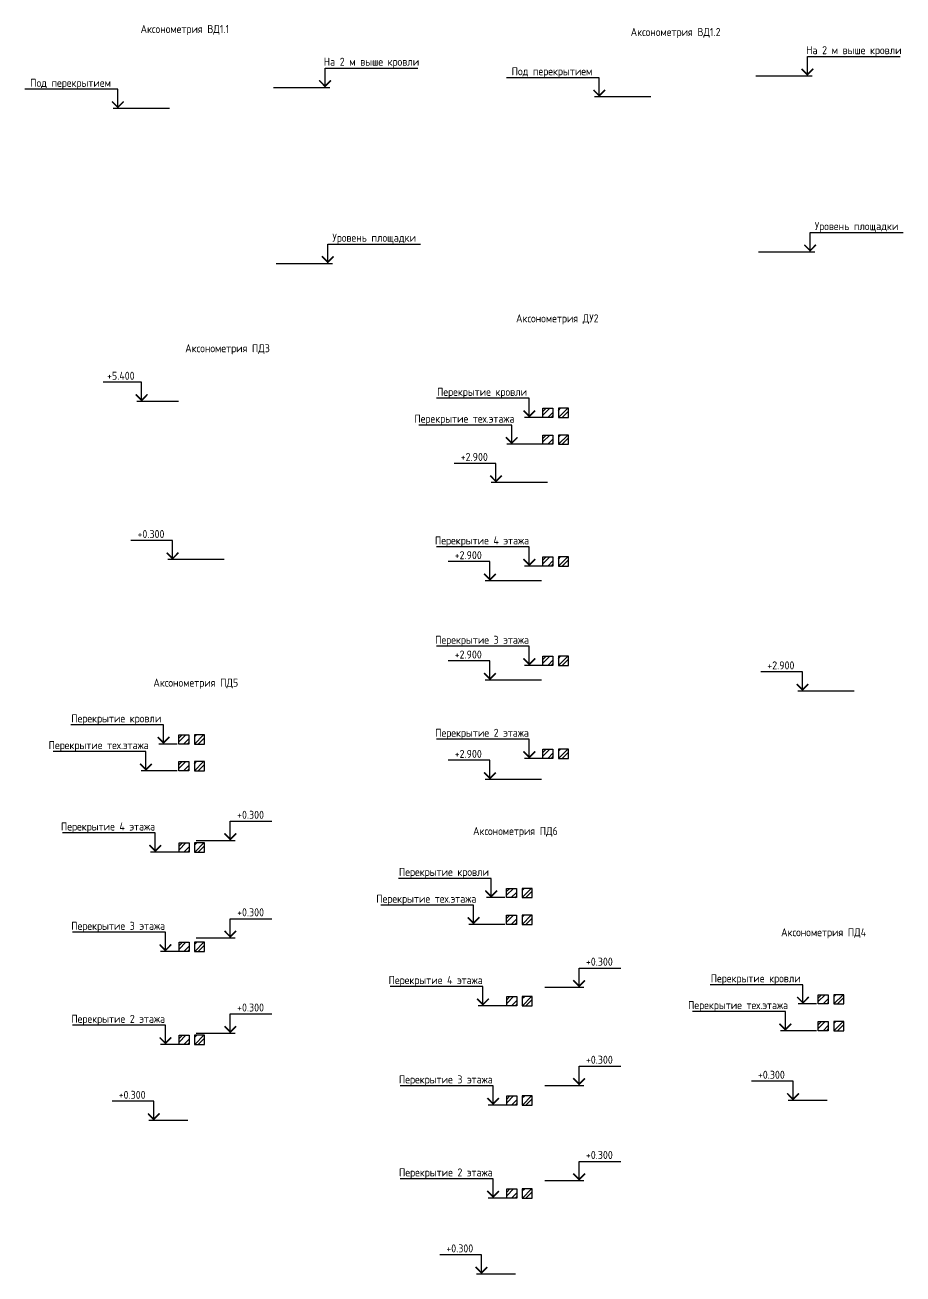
# Model space of a CAD drawing. Header units: millimetres. Extents: x -129048 to 476301, y -5853 to 215316.
# Drawn here: x -129048 to -101627, y 176312 to 215316 of the extents above; entities that cross this region are included whole.
import ezdxf
from ezdxf.enums import TextEntityAlignment as Align

# ---------------------------------------------------------------- set-up
doc = ezdxf.new("R2010")
doc.units = ezdxf.units.MM
doc.styles.add('PIK', font='isocpeur.ttf', dxfattribs={"width": 0.9, "height": 250})
doc.styles.add('TRAJECTORY_TEXT_STYLE', font='simplex.shx', dxfattribs={"width": 0.65})

# ---------------------------------------------------------------- blocks, each defined once
blk = doc.blocks.new('*U3176')
at = {"color": 0, "linetype": 'ByBlock', "lineweight": -2}
for p, q in [((0, 6), (29, 6)), ((-16.14, 0), (0, 0))]:
    blk.add_line(p, q, dxfattribs=at)
at = {"color": 0, "linetype": 'ByBlock', "lineweight": -2, "ltscale": 100}
blk.add_line((-1.5, 0), (1.5, 0), dxfattribs=at)
blk.add_lwpolyline([(0, 0), (0, 6)], dxfattribs=at)
at = {"color": 0, "linetype": 'ByBlock', "lineweight": -2, "ltscale": 100, "const_width": 0.5}
blk.add_lwpolyline([(1.82, 2.18), (0, 0.35), (-1.82, 2.18)], dxfattribs=at)
at = {"linetype": 'ByBlock', "lineweight": -2, "ltscale": 100, "style": 'TRAJECTORY_TEXT_STYLE', "width": 0.65}
blk.add_attdef('Отм.', text='', height=3.5, dxfattribs=at).set_placement((14.5, 6), align=Align.BOTTOM_CENTER)
at = {"color": 0, "linetype": 'ByBlock', "lineweight": -2, "ltscale": 100, "style": 'TRAJECTORY_TEXT_STYLE', "width": 0.65}
blk.add_attdef('Прим.', text='', height=3.5, dxfattribs=at).set_placement((17.57, 4.8), align=Align.TOP_CENTER)
blk = doc.blocks.new('*U3179')
at = {"color": 0, "linetype": 'ByBlock', "lineweight": -2}
for p, q in [((0, 6), (13, 6)), ((-16.14, 0), (0, 0))]:
    blk.add_line(p, q, dxfattribs=at)
at = {"color": 0, "linetype": 'ByBlock', "lineweight": -2, "ltscale": 100}
blk.add_line((-1.5, 0), (1.5, 0), dxfattribs=at)
blk.add_lwpolyline([(0, 0), (0, 6)], dxfattribs=at)
at = {"color": 0, "linetype": 'ByBlock', "lineweight": -2, "ltscale": 100, "const_width": 0.5}
blk.add_lwpolyline([(1.82, 2.18), (0, 0.35), (-1.82, 2.18)], dxfattribs=at)
at = {"linetype": 'ByBlock', "lineweight": -2, "ltscale": 100, "style": 'TRAJECTORY_TEXT_STYLE', "width": 0.65}
blk.add_attdef('Отм.', text='', height=3.5, dxfattribs=at).set_placement((6.5, 6), align=Align.BOTTOM_CENTER)
at = {"color": 0, "linetype": 'ByBlock', "lineweight": -2, "ltscale": 100, "style": 'TRAJECTORY_TEXT_STYLE', "width": 0.65}
blk.add_attdef('Прим.', text='', height=3.5, dxfattribs=at).set_placement((9.57, 4.8), align=Align.TOP_CENTER)
blk = doc.blocks.new('*U3180')
at = {"color": 0, "linetype": 'ByBlock', "lineweight": -2}
for p, q in [((0, 6), (29, 6)), ((-4.24, 0), (0, 0))]:
    blk.add_line(p, q, dxfattribs=at)
at = {"color": 0, "linetype": 'ByBlock', "lineweight": -2, "ltscale": 100}
blk.add_line((-1.5, 0), (1.5, 0), dxfattribs=at)
blk.add_lwpolyline([(0, 0), (0, 6)], dxfattribs=at)
at = {"color": 0, "linetype": 'ByBlock', "lineweight": -2, "ltscale": 100, "const_width": 0.5}
blk.add_lwpolyline([(1.82, 2.18), (0, 0.35), (-1.82, 2.18)], dxfattribs=at)
at = {"linetype": 'ByBlock', "lineweight": -2, "ltscale": 100, "style": 'TRAJECTORY_TEXT_STYLE', "width": 0.65}
blk.add_attdef('Отм.', text='', height=3.5, dxfattribs=at).set_placement((14.5, 6), align=Align.BOTTOM_CENTER)
at = {"color": 0, "linetype": 'ByBlock', "lineweight": -2, "ltscale": 100, "style": 'TRAJECTORY_TEXT_STYLE', "width": 0.65}
blk.add_attdef('Прим.', text='', height=3.5, dxfattribs=at).set_placement((17.57, 4.8), align=Align.TOP_CENTER)
blk = doc.blocks.new('*U3193')
at = {"color": 0, "linetype": 'ByBlock', "lineweight": -2}
for p, q in [((0, 6), (12, 6)), ((-11.48, 0), (0, 0))]:
    blk.add_line(p, q, dxfattribs=at)
at = {"color": 0, "linetype": 'ByBlock', "lineweight": -2, "ltscale": 100}
blk.add_line((-1.5, 0), (1.5, 0), dxfattribs=at)
blk.add_lwpolyline([(0, 0), (0, 6)], dxfattribs=at)
at = {"color": 0, "linetype": 'ByBlock', "lineweight": -2, "ltscale": 100, "const_width": 0.5}
blk.add_lwpolyline([(1.82, 2.18), (0, 0.35), (-1.82, 2.18)], dxfattribs=at)
at = {"linetype": 'ByBlock', "lineweight": -2, "ltscale": 100, "style": 'TRAJECTORY_TEXT_STYLE', "width": 0.65}
blk.add_attdef('Отм.', text='', height=3.5, dxfattribs=at).set_placement((6, 6), align=Align.BOTTOM_CENTER)
at = {"color": 0, "linetype": 'ByBlock', "lineweight": -2, "ltscale": 100, "style": 'TRAJECTORY_TEXT_STYLE', "width": 0.65}
blk.add_attdef('Прим.', text='', height=3.5, dxfattribs=at).set_placement((9.07, 4.8), align=Align.TOP_CENTER)
blk = doc.blocks.new('*U3181')
at = {"color": 0, "linetype": 'ByBlock', "lineweight": -2}
for p, q in [((0, 6), (29, 6)), ((-9.75, 0), (0, 0))]:
    blk.add_line(p, q, dxfattribs=at)
at = {"color": 0, "linetype": 'ByBlock', "lineweight": -2, "ltscale": 100}
blk.add_line((-1.5, 0), (1.5, 0), dxfattribs=at)
blk.add_lwpolyline([(0, 0), (0, 6)], dxfattribs=at)
at = {"color": 0, "linetype": 'ByBlock', "lineweight": -2, "ltscale": 100, "const_width": 0.5}
blk.add_lwpolyline([(1.82, 2.18), (0, 0.35), (-1.82, 2.18)], dxfattribs=at)
at = {"linetype": 'ByBlock', "lineweight": -2, "ltscale": 100, "style": 'TRAJECTORY_TEXT_STYLE', "width": 0.65}
blk.add_attdef('Отм.', text='', height=3.5, dxfattribs=at).set_placement((14.5, 6), align=Align.BOTTOM_CENTER)
at = {"color": 0, "linetype": 'ByBlock', "lineweight": -2, "ltscale": 100, "style": 'TRAJECTORY_TEXT_STYLE', "width": 0.65}
blk.add_attdef('Прим.', text='', height=3.5, dxfattribs=at).set_placement((17.57, 4.8), align=Align.TOP_CENTER)
blk = doc.blocks.new('*U3192')
at = {"color": 0, "linetype": 'ByBlock', "lineweight": -2}
for p, q in [((0, 6), (29, 6)), ((-7.41, 0), (0, 0))]:
    blk.add_line(p, q, dxfattribs=at)
at = {"color": 0, "linetype": 'ByBlock', "lineweight": -2, "ltscale": 100}
blk.add_line((-1.5, 0), (1.5, 0), dxfattribs=at)
blk.add_lwpolyline([(0, 0), (0, 6)], dxfattribs=at)
at = {"color": 0, "linetype": 'ByBlock', "lineweight": -2, "ltscale": 100, "const_width": 0.5}
blk.add_lwpolyline([(1.82, 2.18), (0, 0.35), (-1.82, 2.18)], dxfattribs=at)
at = {"linetype": 'ByBlock', "lineweight": -2, "ltscale": 100, "style": 'TRAJECTORY_TEXT_STYLE', "width": 0.65}
blk.add_attdef('Отм.', text='', height=3.5, dxfattribs=at).set_placement((14.5, 6), align=Align.BOTTOM_CENTER)
at = {"color": 0, "linetype": 'ByBlock', "lineweight": -2, "ltscale": 100, "style": 'TRAJECTORY_TEXT_STYLE', "width": 0.65}
blk.add_attdef('Прим.', text='', height=3.5, dxfattribs=at).set_placement((17.57, 4.8), align=Align.TOP_CENTER)
blk = doc.blocks.new('*U3191')
at = {"color": 0, "linetype": 'ByBlock', "lineweight": -2}
for p, q in [((0, 6), (13, 6)), ((-10.66, 0), (0, 0))]:
    blk.add_line(p, q, dxfattribs=at)
at = {"color": 0, "linetype": 'ByBlock', "lineweight": -2, "ltscale": 100}
blk.add_line((-1.5, 0), (1.5, 0), dxfattribs=at)
blk.add_lwpolyline([(0, 0), (0, 6)], dxfattribs=at)
at = {"color": 0, "linetype": 'ByBlock', "lineweight": -2, "ltscale": 100, "const_width": 0.5}
blk.add_lwpolyline([(1.82, 2.18), (0, 0.35), (-1.82, 2.18)], dxfattribs=at)
at = {"linetype": 'ByBlock', "lineweight": -2, "ltscale": 100, "style": 'TRAJECTORY_TEXT_STYLE', "width": 0.65}
blk.add_attdef('Отм.', text='', height=3.5, dxfattribs=at).set_placement((6.5, 6), align=Align.BOTTOM_CENTER)
at = {"color": 0, "linetype": 'ByBlock', "lineweight": -2, "ltscale": 100, "style": 'TRAJECTORY_TEXT_STYLE', "width": 0.65}
blk.add_attdef('Прим.', text='', height=3.5, dxfattribs=at).set_placement((9.57, 4.8), align=Align.TOP_CENTER)

msp = doc.modelspace()

# ---------------------------------------------------------------- hatches: boundary and pattern name
h = msp.add_hatch()
h.set_pattern_fill('ANSI32', color=256, scale=25)
h.set_pattern_definition([(45, (-88272.84, 199220), (-168.3798, 168.3798), []), (45, (-88160.6, 199220), (-168.3798, 168.3798), [])])
h.paths.add_polyline_path([(-112560.74234, 203347.13932), (-112873.54777, 203347.13932), (-112873.54777, 203059.16636), (-112560.74234, 203059.16636)])
h.paths.add_polyline_path([(-112387.45186, 203347.13932), (-112387.45186, 203059.16636), (-112074.64643, 203059.16636), (-112074.64643, 203347.13932)])
h = msp.add_hatch()
h.set_pattern_fill('ANSI32', color=256, scale=25)
h.set_pattern_definition([(45, (-88272.84, 198383.85), (-168.3798, 168.3798), []), (45, (-88160.6, 198383.85), (-168.3798, 168.3798), [])])
h.paths.add_polyline_path([(-112560.74234, 202510.98341), (-112873.54777, 202510.98341), (-112873.54777, 202223.01045), (-112560.74234, 202223.01045)])
h.paths.add_polyline_path([(-112387.45186, 202510.98341), (-112387.45186, 202223.01045), (-112074.64643, 202223.01045), (-112074.64643, 202510.98341)])
h = msp.add_hatch()
h.set_pattern_fill('ANSI32', color=256, scale=25)
h.set_pattern_definition([(45, (-88272.84, 194579.41), (-168.3798, 168.3798), []), (45, (-88160.6, 194579.41), (-168.3798, 168.3798), [])])
h.paths.add_polyline_path([(-112560.74234, 198706.54277), (-112873.54777, 198706.54277), (-112873.54777, 198418.56981), (-112560.74234, 198418.56981)])
h.paths.add_polyline_path([(-112387.45186, 198706.54277), (-112387.45186, 198418.56981), (-112074.64643, 198418.56981), (-112074.64643, 198706.54277)])
h = msp.add_hatch()
h.set_pattern_fill('ANSI32', color=256, scale=25)
h.set_pattern_definition([(45, (-88272.84, 191477.25), (-168.3798, 168.3798), []), (45, (-88160.6, 191477.25), (-168.3798, 168.3798), [])])
h.paths.add_polyline_path([(-112560.74234, 195604.38462), (-112873.54777, 195604.38462), (-112873.54777, 195316.41167), (-112560.74234, 195316.41167)])
h.paths.add_polyline_path([(-112387.45186, 195604.38462), (-112387.45186, 195316.41167), (-112074.64643, 195316.41167), (-112074.64643, 195604.38462)])
h = msp.add_hatch()
h.set_pattern_fill('ANSI32', color=256, scale=25)
h.set_pattern_definition([(45, (-99643.4, 189024.08), (-168.3798, 168.3798), []), (45, (-99531.15, 189024.08), (-168.3798, 168.3798), [])])
h.paths.add_polyline_path([(-123931.30062, 193151.2057), (-124244.10605, 193151.2057), (-124244.10605, 192863.23274), (-123931.30062, 192863.23274)])
h.paths.add_polyline_path([(-123758.01014, 193151.2057), (-123758.01014, 192863.23274), (-123445.20471, 192863.23274), (-123445.20471, 193151.2057)])
h = msp.add_hatch()
h.set_pattern_fill('ANSI32', color=256, scale=25)
h.set_pattern_definition([(45, (-88272.84, 188573.99), (-168.3798, 168.3798), []), (45, (-88160.6, 188573.99), (-168.3798, 168.3798), [])])
h.paths.add_polyline_path([(-112560.74234, 192701.1166), (-112873.54777, 192701.1166), (-112873.54777, 192413.14365), (-112560.74234, 192413.14365)])
h.paths.add_polyline_path([(-112387.45186, 192701.1166), (-112387.45186, 192413.14365), (-112074.64643, 192413.14365), (-112074.64643, 192701.1166)])
h = msp.add_hatch()
h.set_pattern_fill('ANSI32', color=256, scale=25)
h.set_pattern_definition([(45, (-99643.4, 188187.92), (-168.3798, 168.3798), []), (45, (-99531.15, 188187.92), (-168.3798, 168.3798), [])])
h.paths.add_polyline_path([(-123931.30062, 192315.04978), (-124244.10605, 192315.04978), (-124244.10605, 192027.07683), (-123931.30062, 192027.07683)])
h.paths.add_polyline_path([(-123758.01014, 192315.04978), (-123758.01014, 192027.07683), (-123445.20471, 192027.07683), (-123445.20471, 192315.04978)])
h = msp.add_hatch()
h.set_pattern_fill('ANSI32', color=256, scale=25)
h.set_pattern_definition([(45, (-99635.74, 185647.34), (-168.3798, 168.3798), []), (45, (-99523.49, 185647.34), (-168.3798, 168.3798), [])])
h.paths.add_polyline_path([(-123923.63957, 189774.46652), (-124236.445, 189774.46652), (-124236.445, 189486.49356), (-123923.63957, 189486.49356)])
h.paths.add_polyline_path([(-123750.34909, 189774.46652), (-123750.34909, 189486.49356), (-123437.54366, 189486.49356), (-123437.54366, 189774.46652)])
h = msp.add_hatch()
h.set_pattern_fill('ANSI32', color=256, scale=25)
h.set_pattern_definition([(45, (-89411.37, 184228.9), (-168.3798, 168.3798), []), (45, (-89299.12, 184228.9), (-168.3798, 168.3798), [])])
h.paths.add_polyline_path([(-113699.27058, 188356.02994), (-114012.076, 188356.02994), (-114012.076, 188068.05699), (-113699.27058, 188068.05699)])
h.paths.add_polyline_path([(-113525.98009, 188356.02994), (-113525.98009, 188068.05699), (-113213.17467, 188068.05699), (-113213.17467, 188356.02994)])
h = msp.add_hatch()
h.set_pattern_fill('ANSI32', color=256, scale=25)
h.set_pattern_definition([(45, (-89411.37, 183392.74), (-168.3798, 168.3798), []), (45, (-89299.12, 183392.74), (-168.3798, 168.3798), [])])
h.paths.add_polyline_path([(-113699.27058, 187519.87403), (-114012.076, 187519.87403), (-114012.076, 187231.90107), (-113699.27058, 187231.90107)])
h.paths.add_polyline_path([(-113525.98009, 187519.87403), (-113525.98009, 187231.90107), (-113213.17467, 187231.90107), (-113213.17467, 187519.87403)])
h = msp.add_hatch()
h.set_pattern_fill('ANSI32', color=256, scale=25)
h.set_pattern_definition([(45, (-99635.74, 182545.18), (-168.3798, 168.3798), []), (45, (-99523.49, 182545.18), (-168.3798, 168.3798), [])])
h.paths.add_polyline_path([(-123923.63957, 186672.30837), (-124236.445, 186672.30837), (-124236.445, 186384.33541), (-123923.63957, 186384.33541)])
h.paths.add_polyline_path([(-123750.34909, 186672.30837), (-123750.34909, 186384.33541), (-123437.54366, 186384.33541), (-123437.54366, 186672.30837)])
h = msp.add_hatch()
h.set_pattern_fill('ANSI32', color=256, scale=25)
h.set_pattern_definition([(45, (-89403.7, 180852.16), (-168.3798, 168.3798), []), (45, (-89291.46, 180852.16), (-168.3798, 168.3798), [])])
h.paths.add_polyline_path([(-113691.60953, 184979.29076), (-114004.41495, 184979.29076), (-114004.41495, 184691.31781), (-113691.60953, 184691.31781)])
h.paths.add_polyline_path([(-113518.31905, 184979.29076), (-113518.31905, 184691.31781), (-113205.51362, 184691.31781), (-113205.51362, 184979.29076)])
h = msp.add_hatch()
h.set_pattern_fill('ANSI32', color=256, scale=25)
h.set_pattern_definition([(45, (-79674.82, 180906.57), (-168.3798, 168.3798), []), (45, (-79562.57, 180906.57), (-168.3798, 168.3798), [])])
h.paths.add_polyline_path([(-103962.72155, 185033.69801), (-104275.52697, 185033.69801), (-104275.52697, 184745.72505), (-103962.72155, 184745.72505)])
h.paths.add_polyline_path([(-103789.43107, 185033.69801), (-103789.43107, 184745.72505), (-103476.62564, 184745.72505), (-103476.62564, 185033.69801)])
h = msp.add_hatch()
h.set_pattern_fill('ANSI32', color=256, scale=25)
h.set_pattern_definition([(45, (-79674.82, 180070.41), (-168.3798, 168.3798), []), (45, (-79562.57, 180070.41), (-168.3798, 168.3798), [])])
h.paths.add_polyline_path([(-103962.72155, 184197.54209), (-104275.52697, 184197.54209), (-104275.52697, 183909.56914), (-103962.72155, 183909.56914)])
h.paths.add_polyline_path([(-103789.43107, 184197.54209), (-103789.43107, 183909.56914), (-103476.62564, 183909.56914), (-103476.62564, 184197.54209)])
h = msp.add_hatch()
h.set_pattern_fill('ANSI32', color=256, scale=25)
h.set_pattern_definition([(45, (-99635.74, 179641.9), (-168.3798, 168.3798), []), (45, (-99523.49, 179641.9), (-168.3798, 168.3798), [])])
h.paths.add_polyline_path([(-123923.63957, 183769.04035), (-124236.445, 183769.04035), (-124236.445, 183481.06739), (-123923.63957, 183481.06739)])
h.paths.add_polyline_path([(-123750.34909, 183769.04035), (-123750.34909, 183481.06739), (-123437.54366, 183481.06739), (-123437.54366, 183769.04035)])
h = msp.add_hatch()
h.set_pattern_fill('ANSI32', color=256, scale=25)
h.set_pattern_definition([(45, (-89403.7, 177750), (-168.3798, 168.3798), []), (45, (-89291.46, 177750), (-168.3798, 168.3798), [])])
h.paths.add_polyline_path([(-113691.60953, 181877.13261), (-114004.41495, 181877.13261), (-114004.41495, 181589.15966), (-113691.60953, 181589.15966)])
h.paths.add_polyline_path([(-113518.31905, 181877.13261), (-113518.31905, 181589.15966), (-113205.51362, 181589.15966), (-113205.51362, 181877.13261)])
h = msp.add_hatch()
h.set_pattern_fill('ANSI32', color=256, scale=25)
h.set_pattern_definition([(45, (-89403.7, 174846.73), (-168.3798, 168.3798), []), (45, (-89291.46, 174846.73), (-168.3798, 168.3798), [])])
h.paths.add_polyline_path([(-113691.60953, 178973.86459), (-114004.41495, 178973.86459), (-114004.41495, 178685.89164), (-113691.60953, 178685.89164)])
h.paths.add_polyline_path([(-113518.31905, 178973.86459), (-113518.31905, 178685.89164), (-113205.51362, 178685.89164), (-113205.51362, 178973.86459)])

# ---------------------------------------------------------------- linework, layer by layer
for points in [[(-112560.74234, 203059.16636), (-112873.54777, 203059.16636), (-112873.54777, 203347.13932), (-112560.74234, 203347.13932)], [(-112387.45186, 203059.16636), (-112074.64643, 203059.16636), (-112074.64643, 203347.13932), (-112387.45186, 203347.13932)], [(-112560.74234, 202223.01045), (-112873.54777, 202223.01045), (-112873.54777, 202510.98341), (-112560.74234, 202510.98341)], [(-112387.45186, 202223.01045), (-112074.64643, 202223.01045), (-112074.64643, 202510.98341), (-112387.45186, 202510.98341)], [(-112560.74234, 198418.56981), (-112873.54777, 198418.56981), (-112873.54777, 198706.54277), (-112560.74234, 198706.54277)], [(-112387.45186, 198418.56981), (-112074.64643, 198418.56981), (-112074.64643, 198706.54277), (-112387.45186, 198706.54277)], [(-112560.74234, 195316.41167), (-112873.54777, 195316.41167), (-112873.54777, 195604.38462), (-112560.74234, 195604.38462)], [(-112387.45186, 195316.41167), (-112074.64643, 195316.41167), (-112074.64643, 195604.38462), (-112387.45186, 195604.38462)], [(-123931.30062, 192863.23274), (-124244.10605, 192863.23274), (-124244.10605, 193151.2057), (-123931.30062, 193151.2057)], [(-123758.01014, 192863.23274), (-123445.20471, 192863.23274), (-123445.20471, 193151.2057), (-123758.01014, 193151.2057)], [(-112560.74234, 192413.14365), (-112873.54777, 192413.14365), (-112873.54777, 192701.1166), (-112560.74234, 192701.1166)], [(-112387.45186, 192413.14365), (-112074.64643, 192413.14365), (-112074.64643, 192701.1166), (-112387.45186, 192701.1166)], [(-123931.30062, 192027.07683), (-124244.10605, 192027.07683), (-124244.10605, 192315.04978), (-123931.30062, 192315.04978)], [(-123758.01014, 192027.07683), (-123445.20471, 192027.07683), (-123445.20471, 192315.04978), (-123758.01014, 192315.04978)], [(-123923.63957, 189486.49356), (-124236.445, 189486.49356), (-124236.445, 189774.46652), (-123923.63957, 189774.46652)], [(-123750.34909, 189486.49356), (-123437.54366, 189486.49356), (-123437.54366, 189774.46652), (-123750.34909, 189774.46652)], [(-113699.27058, 188068.05699), (-114012.076, 188068.05699), (-114012.076, 188356.02994), (-113699.27058, 188356.02994)], [(-113525.98009, 188068.05699), (-113213.17467, 188068.05699), (-113213.17467, 188356.02994), (-113525.98009, 188356.02994)], [(-113699.27058, 187231.90107), (-114012.076, 187231.90107), (-114012.076, 187519.87403), (-113699.27058, 187519.87403)], [(-113525.98009, 187231.90107), (-113213.17467, 187231.90107), (-113213.17467, 187519.87403), (-113525.98009, 187519.87403)], [(-123923.63957, 186384.33541), (-124236.445, 186384.33541), (-124236.445, 186672.30837), (-123923.63957, 186672.30837)], [(-123750.34909, 186384.33541), (-123437.54366, 186384.33541), (-123437.54366, 186672.30837), (-123750.34909, 186672.30837)], [(-113691.60953, 184691.31781), (-114004.41495, 184691.31781), (-114004.41495, 184979.29076), (-113691.60953, 184979.29076)], [(-113518.31905, 184691.31781), (-113205.51362, 184691.31781), (-113205.51362, 184979.29076), (-113518.31905, 184979.29076)], [(-103962.72155, 184745.72505), (-104275.52697, 184745.72505), (-104275.52697, 185033.69801), (-103962.72155, 185033.69801)], [(-103789.43107, 184745.72505), (-103476.62564, 184745.72505), (-103476.62564, 185033.69801), (-103789.43107, 185033.69801)], [(-103962.72155, 183909.56914), (-104275.52697, 183909.56914), (-104275.52697, 184197.54209), (-103962.72155, 184197.54209)], [(-103789.43107, 183909.56914), (-103476.62564, 183909.56914), (-103476.62564, 184197.54209), (-103789.43107, 184197.54209)], [(-123923.63957, 183481.06739), (-124236.445, 183481.06739), (-124236.445, 183769.04035), (-123923.63957, 183769.04035)], [(-123750.34909, 183481.06739), (-123437.54366, 183481.06739), (-123437.54366, 183769.04035), (-123750.34909, 183769.04035)], [(-113691.60953, 181589.15966), (-114004.41495, 181589.15966), (-114004.41495, 181877.13261), (-113691.60953, 181877.13261)], [(-113518.31905, 181589.15966), (-113205.51362, 181589.15966), (-113205.51362, 181877.13261), (-113518.31905, 181877.13261)], [(-113691.60953, 178685.89164), (-114004.41495, 178685.89164), (-114004.41495, 178973.86459), (-113691.60953, 178973.86459)], [(-113518.31905, 178685.89164), (-113205.51362, 178685.89164), (-113205.51362, 178973.86459), (-113518.31905, 178973.86459)]]:
    msp.add_lwpolyline(points, close=True)

# ---------------------------------------------------------------- block references
ref = msp.add_blockref('*U3176', (-104613.30327, 213729.57553), dxfattribs=dict(xscale=100, yscale=100, zscale=100))
ref.add_attrib('Отм.', 'На 2 м выше кровли', dxfattribs={"linetype": 'ByBlock', "lineweight": -2, "ltscale": 100, "height": 250, "style": 'PIK', "width": 0.9}).set_placement((-103163.30327, 214329.57553), align=Align.BOTTOM_CENTER)
ref = msp.add_blockref('*U3176', (-119677.45788, 213368.5996), dxfattribs=dict(xscale=100, yscale=100, zscale=100))
ref.add_attrib('Отм.', 'На 2 м выше кровли', dxfattribs={"linetype": 'ByBlock', "lineweight": -2, "ltscale": 100, "height": 250, "style": 'PIK', "width": 0.9}).set_placement((-118227.45788, 213968.5996), align=Align.BOTTOM_CENTER)
ref = msp.add_blockref('*U3176', (-111112.23325, 213070.20359), dxfattribs=dict(xscale=-100, yscale=100, zscale=100))
ref.add_attrib('Отм.', 'Под перекрытием', dxfattribs={"linetype": 'ByBlock', "lineweight": -2, "ltscale": 100, "height": 250, "style": 'PIK', "width": 0.9}).set_placement((-112588.82415, 213670.20359), align=Align.BOTTOM_CENTER)
ref = msp.add_blockref('*U3176', (-126147.5389, 212709.22766), dxfattribs=dict(xscale=-100, yscale=100, zscale=100))
ref.add_attrib('Отм.', 'Под перекрытием', dxfattribs={"linetype": 'ByBlock', "lineweight": -2, "ltscale": 100, "height": 250, "style": 'PIK', "width": 0.9}).set_placement((-127624.12981, 213309.22766), align=Align.BOTTOM_CENTER)
ref = msp.add_blockref('*U3176', (-104527.11394, 208234.01619), dxfattribs=dict(xscale=100, yscale=100, zscale=100))
ref.add_attrib('Отм.', 'Уровень площадки', dxfattribs={"linetype": 'ByBlock', "lineweight": -2, "ltscale": 100, "height": 250, "style": 'PIK', "width": 0.9}).set_placement((-103077.11394, 208834.01619), align=Align.BOTTOM_CENTER)
ref = msp.add_blockref('*U3176', (-119591.26855, 207873.04026), dxfattribs=dict(xscale=100, yscale=100, zscale=100))
ref.add_attrib('Отм.', 'Уровень площадки', dxfattribs={"linetype": 'ByBlock', "lineweight": -2, "ltscale": 100, "height": 250, "style": 'PIK', "width": 0.9}).set_placement((-118141.26855, 208473.04026), align=Align.BOTTOM_CENTER)
ref = msp.add_blockref('*U3193', (-125404.48523, 203562.50253), dxfattribs=dict(xscale=-100, yscale=100, zscale=100))
ref.add_attrib('Отм.', '+5.400', dxfattribs={"linetype": 'ByBlock', "lineweight": -2, "ltscale": 100, "height": 250, "style": 'PIK', "width": 0.9}).set_placement((-126054.59887, 204162.50253), align=Align.BOTTOM_CENTER)
ref = msp.add_blockref('*U3180', (-113297.48782, 203059.16636), dxfattribs=dict(xscale=-100, yscale=100, zscale=100))
ref.add_attrib('Отм.', 'Перекрытие кровли', dxfattribs={"linetype": 'ByBlock', "lineweight": -2, "ltscale": 100, "height": 250, "style": 'PIK', "width": 0.9}).set_placement((-114774.07873, 203659.16636), align=Align.BOTTOM_CENTER)
ref = msp.add_blockref('*U3181', (-113848.10746, 202223.01045), dxfattribs=dict(xscale=-100, yscale=100, zscale=100))
ref.add_attrib('Отм.', 'Перекрытие тех.этажа', dxfattribs={"linetype": 'ByBlock', "lineweight": -2, "ltscale": 100, "height": 250, "style": 'PIK', "width": 0.9}).set_placement((-115324.69837, 202823.01045), align=Align.BOTTOM_CENTER)
ref = msp.add_blockref('*U3179', (-114339.44766, 201027.48101), dxfattribs=dict(xscale=-100, yscale=100, zscale=100))
ref.add_attrib('Отм.', '+2.900', dxfattribs={"linetype": 'ByBlock', "lineweight": -2, "ltscale": 100, "height": 250, "style": 'PIK', "width": 0.9}).set_placement((-115016.03857, 201627.48101), align=Align.BOTTOM_CENTER)
ref = msp.add_blockref('*U3179', (-124436.99586, 198619.81867), dxfattribs=dict(xscale=-100, yscale=100, zscale=100))
ref.add_attrib('Отм.', '+0.300', dxfattribs={"linetype": 'ByBlock', "lineweight": -2, "ltscale": 100, "height": 250, "style": 'PIK', "width": 0.9}).set_placement((-125113.58677, 199219.81867), align=Align.BOTTOM_CENTER)
ref = msp.add_blockref('*U3180', (-113297.48782, 198418.56981), dxfattribs=dict(xscale=-100, yscale=100, zscale=100))
ref.add_attrib('Отм.', 'Перекрытие 4 этажа', dxfattribs={"linetype": 'ByBlock', "lineweight": -2, "ltscale": 100, "height": 250, "style": 'PIK', "width": 0.9}).set_placement((-114774.07873, 199018.56981), align=Align.BOTTOM_CENTER)
ref = msp.add_blockref('*U3179', (-114528.59016, 197959.46211), dxfattribs=dict(xscale=-100, yscale=100, zscale=100))
ref.add_attrib('Отм.', '+2.900', dxfattribs={"linetype": 'ByBlock', "lineweight": -2, "ltscale": 100, "height": 250, "style": 'PIK', "width": 0.9}).set_placement((-115205.18107, 198559.46211), align=Align.BOTTOM_CENTER)
ref = msp.add_blockref('*U3180', (-113297.48782, 195316.41167), dxfattribs=dict(xscale=-100, yscale=100, zscale=100))
ref.add_attrib('Отм.', 'Перекрытие 3 этажа', dxfattribs={"linetype": 'ByBlock', "lineweight": -2, "ltscale": 100, "height": 250, "style": 'PIK', "width": 0.9}).set_placement((-114774.07873, 195916.41167), align=Align.BOTTOM_CENTER)
ref = msp.add_blockref('*U3179', (-114528.59016, 194857.30396), dxfattribs=dict(xscale=-100, yscale=100, zscale=100))
ref.add_attrib('Отм.', '+2.900', dxfattribs={"linetype": 'ByBlock', "lineweight": -2, "ltscale": 100, "height": 250, "style": 'PIK', "width": 0.9}).set_placement((-115205.18107, 195457.30396), align=Align.BOTTOM_CENTER)
ref = msp.add_blockref('*U3179', (-104765.69767, 194518.20171), dxfattribs=dict(xscale=-100, yscale=100, zscale=100))
ref.add_attrib('Отм.', '+2.900', dxfattribs={"linetype": 'ByBlock', "lineweight": -2, "ltscale": 100, "height": 250, "style": 'PIK', "width": 0.9}).set_placement((-105442.28858, 195118.20171), align=Align.BOTTOM_CENTER)
ref = msp.add_blockref('*U3180', (-124719.60147, 192863.23274), dxfattribs=dict(xscale=-100, yscale=100, zscale=100))
ref.add_attrib('Отм.', 'Перекрытие кровли', dxfattribs={"linetype": 'ByBlock', "lineweight": -2, "ltscale": 100, "height": 250, "style": 'PIK', "width": 0.9}).set_placement((-126196.19237, 193463.23274), align=Align.BOTTOM_CENTER)
ref = msp.add_blockref('*U3180', (-113297.48782, 192413.14365), dxfattribs=dict(xscale=-100, yscale=100, zscale=100))
ref.add_attrib('Отм.', 'Перекрытие 2 этажа', dxfattribs={"linetype": 'ByBlock', "lineweight": -2, "ltscale": 100, "height": 250, "style": 'PIK', "width": 0.9}).set_placement((-114774.07873, 193013.14365), align=Align.BOTTOM_CENTER)
ref = msp.add_blockref('*U3181', (-125270.22111, 192027.07683), dxfattribs=dict(xscale=-100, yscale=100, zscale=100))
ref.add_attrib('Отм.', 'Перекрытие тех.этажа', dxfattribs={"linetype": 'ByBlock', "lineweight": -2, "ltscale": 100, "height": 250, "style": 'PIK', "width": 0.9}).set_placement((-126746.81201, 192627.07683), align=Align.BOTTOM_CENTER)
ref = msp.add_blockref('*U3179', (-114528.59016, 191755.14581), dxfattribs=dict(xscale=-100, yscale=100, zscale=100))
ref.add_attrib('Отм.', '+2.900', dxfattribs={"linetype": 'ByBlock', "lineweight": -2, "ltscale": 100, "height": 250, "style": 'PIK', "width": 0.9}).set_placement((-115205.18107, 192355.14581), align=Align.BOTTOM_CENTER)
ref = msp.add_blockref('*U3191', (-122634.80523, 189852.19908), dxfattribs=dict(xscale=100, yscale=100, zscale=100))
ref.add_attrib('Отм.', '+0.300', dxfattribs={"linetype": 'ByBlock', "lineweight": -2, "ltscale": 100, "height": 250, "style": 'PIK', "width": 0.9}).set_placement((-122003.04387, 190452.19908), align=Align.BOTTOM_CENTER)
ref = msp.add_blockref('*U3192', (-124977.44208, 189486.49356), dxfattribs=dict(xscale=-100, yscale=100, zscale=100))
ref.add_attrib('Отм.', 'Перекрытие 4 этажа', dxfattribs={"linetype": 'ByBlock', "lineweight": -2, "ltscale": 100, "height": 250, "style": 'PIK', "width": 0.9}).set_placement((-126454.03299, 190086.49356), align=Align.BOTTOM_CENTER)
ref = msp.add_blockref('*U3180', (-114487.57142, 188068.05699), dxfattribs=dict(xscale=-100, yscale=100, zscale=100))
ref.add_attrib('Отм.', 'Перекрытие кровли', dxfattribs={"linetype": 'ByBlock', "lineweight": -2, "ltscale": 100, "height": 250, "style": 'PIK', "width": 0.9}).set_placement((-115964.16233, 188668.05699), align=Align.BOTTOM_CENTER)
ref = msp.add_blockref('*U3181', (-115038.19106, 187231.90107), dxfattribs=dict(xscale=-100, yscale=100, zscale=100))
ref.add_attrib('Отм.', 'Перекрытие тех.этажа', dxfattribs={"linetype": 'ByBlock', "lineweight": -2, "ltscale": 100, "height": 250, "style": 'PIK', "width": 0.9}).set_placement((-116514.78197, 187831.90107), align=Align.BOTTOM_CENTER)
ref = msp.add_blockref('*U3191', (-122634.80523, 186807.30899), dxfattribs=dict(xscale=100, yscale=100, zscale=100))
ref.add_attrib('Отм.', '+0.300', dxfattribs={"linetype": 'ByBlock', "lineweight": -2, "ltscale": 100, "height": 250, "style": 'PIK', "width": 0.9}).set_placement((-122003.04387, 187407.30899), align=Align.BOTTOM_CENTER)
ref = msp.add_blockref('*U3180', (-124660.38506, 186384.33541), dxfattribs=dict(xscale=-100, yscale=100, zscale=100))
ref.add_attrib('Отм.', 'Перекрытие 3 этажа', dxfattribs={"linetype": 'ByBlock', "lineweight": -2, "ltscale": 100, "height": 250, "style": 'PIK', "width": 0.9}).set_placement((-126136.97597, 186984.33541), align=Align.BOTTOM_CENTER)
ref = msp.add_blockref('*U3191', (-111742.47847, 185265.64415), dxfattribs=dict(xscale=100, yscale=100, zscale=100))
ref.add_attrib('Отм.', '+0.300', dxfattribs={"linetype": 'ByBlock', "lineweight": -2, "ltscale": 100, "height": 250, "style": 'PIK', "width": 0.9}).set_placement((-111110.71711, 185865.64415), align=Align.BOTTOM_CENTER)
ref = msp.add_blockref('*U3180', (-104751.02239, 184745.72505), dxfattribs=dict(xscale=-100, yscale=100, zscale=100))
ref.add_attrib('Отм.', 'Перекрытие кровли', dxfattribs={"linetype": 'ByBlock', "lineweight": -2, "ltscale": 100, "height": 250, "style": 'PIK', "width": 0.9}).set_placement((-106227.6133, 185345.72505), align=Align.BOTTOM_CENTER)
ref = msp.add_blockref('*U3192', (-114745.41203, 184691.31781), dxfattribs=dict(xscale=-100, yscale=100, zscale=100))
ref.add_attrib('Отм.', 'Перекрытие 4 этажа', dxfattribs={"linetype": 'ByBlock', "lineweight": -2, "ltscale": 100, "height": 250, "style": 'PIK', "width": 0.9}).set_placement((-116222.00294, 185291.31781), align=Align.BOTTOM_CENTER)
ref = msp.add_blockref('*U3191', (-122634.80523, 183833.57591), dxfattribs=dict(xscale=100, yscale=100, zscale=100))
ref.add_attrib('Отм.', '+0.300', dxfattribs={"linetype": 'ByBlock', "lineweight": -2, "ltscale": 100, "height": 250, "style": 'PIK', "width": 0.9}).set_placement((-122003.04387, 184433.57591), align=Align.BOTTOM_CENTER)
ref = msp.add_blockref('*U3181', (-105301.64203, 183909.56914), dxfattribs=dict(xscale=-100, yscale=100, zscale=100))
ref.add_attrib('Отм.', 'Перекрытие тех.этажа', dxfattribs={"linetype": 'ByBlock', "lineweight": -2, "ltscale": 100, "height": 250, "style": 'PIK', "width": 0.9}).set_placement((-106778.23294, 184509.56914), align=Align.BOTTOM_CENTER)
ref = msp.add_blockref('*U3180', (-124660.38506, 183481.06739), dxfattribs=dict(xscale=-100, yscale=100, zscale=100))
ref.add_attrib('Отм.', 'Перекрытие 2 этажа', dxfattribs={"linetype": 'ByBlock', "lineweight": -2, "ltscale": 100, "height": 250, "style": 'PIK', "width": 0.9}).set_placement((-126136.97597, 184081.06739), align=Align.BOTTOM_CENTER)
ref = msp.add_blockref('*U3191', (-111742.47847, 182203.93907), dxfattribs=dict(xscale=100, yscale=100, zscale=100))
ref.add_attrib('Отм.', '+0.300', dxfattribs={"linetype": 'ByBlock', "lineweight": -2, "ltscale": 100, "height": 250, "style": 'PIK', "width": 0.9}).set_placement((-111110.71711, 182803.93907), align=Align.BOTTOM_CENTER)
ref = msp.add_blockref('*U3191', (-105061.98009, 181734.69139), dxfattribs=dict(xscale=-100, yscale=100, zscale=100))
ref.add_attrib('Отм.', '+0.300', dxfattribs={"linetype": 'ByBlock', "lineweight": -2, "ltscale": 100, "height": 250, "style": 'PIK', "width": 0.9}).set_placement((-105738.571, 182334.69139), align=Align.BOTTOM_CENTER)
ref = msp.add_blockref('*U3180', (-114428.35501, 181589.15966), dxfattribs=dict(xscale=-100, yscale=100, zscale=100))
ref.add_attrib('Отм.', 'Перекрытие 3 этажа', dxfattribs={"linetype": 'ByBlock', "lineweight": -2, "ltscale": 100, "height": 250, "style": 'PIK', "width": 0.9}).set_placement((-115904.94592, 182189.15966), align=Align.BOTTOM_CENTER)
ref = msp.add_blockref('*U3191', (-125025.28308, 181107.47309), dxfattribs=dict(xscale=-100, yscale=100, zscale=100))
ref.add_attrib('Отм.', '+0.300', dxfattribs={"linetype": 'ByBlock', "lineweight": -2, "ltscale": 100, "height": 250, "style": 'PIK', "width": 0.9}).set_placement((-125701.87399, 181707.47309), align=Align.BOTTOM_CENTER)
ref = msp.add_blockref('*U3191', (-111742.47847, 179230.20599), dxfattribs=dict(xscale=100, yscale=100, zscale=100))
ref.add_attrib('Отм.', '+0.300', dxfattribs={"linetype": 'ByBlock', "lineweight": -2, "ltscale": 100, "height": 250, "style": 'PIK', "width": 0.9}).set_placement((-111110.71711, 179830.20599), align=Align.BOTTOM_CENTER)
ref = msp.add_blockref('*U3180', (-114428.35501, 178685.89164), dxfattribs=dict(xscale=-100, yscale=100, zscale=100))
ref.add_attrib('Отм.', 'Перекрытие 2 этажа', dxfattribs={"linetype": 'ByBlock', "lineweight": -2, "ltscale": 100, "height": 250, "style": 'PIK', "width": 0.9}).set_placement((-115904.94592, 179285.89164), align=Align.BOTTOM_CENTER)
ref = msp.add_blockref('*U3191', (-114793.25303, 176312.29733), dxfattribs=dict(xscale=-100, yscale=100, zscale=100))
ref.add_attrib('Отм.', '+0.300', dxfattribs={"linetype": 'ByBlock', "lineweight": -2, "ltscale": 100, "height": 250, "style": 'PIK', "width": 0.9}).set_placement((-115469.84394, 176912.29733), align=Align.BOTTOM_CENTER)

# ---------------------------------------------------------------- texts
at = {"char_height": 250, "attachment_point": 1, "style": 'PIK'}
for s, insert in [('Аксонометрия ВД1.1', (-125438.14198, 215316.21538)), ('Аксонометрия ВД1.2', (-110132.81116, 215222.17569)), ('Аксонометрия ДУ2', (-113712.30077, 206280.16274)), ('Аксонометрия ПД3', (-124043.75856, 205345.97846)), ('Аксонометрия ПД5', (-125038.39585, 194902.81521)), ('Аксонометрия ПД6', (-115056.18656, 190270.65764)), ('Аксонометрия ПД4', (-105435.1504, 187109.45321))]:
    msp.add_mtext(s, dxfattribs=dict(at, insert=insert))

doc.saveas('drawing.dxf')
